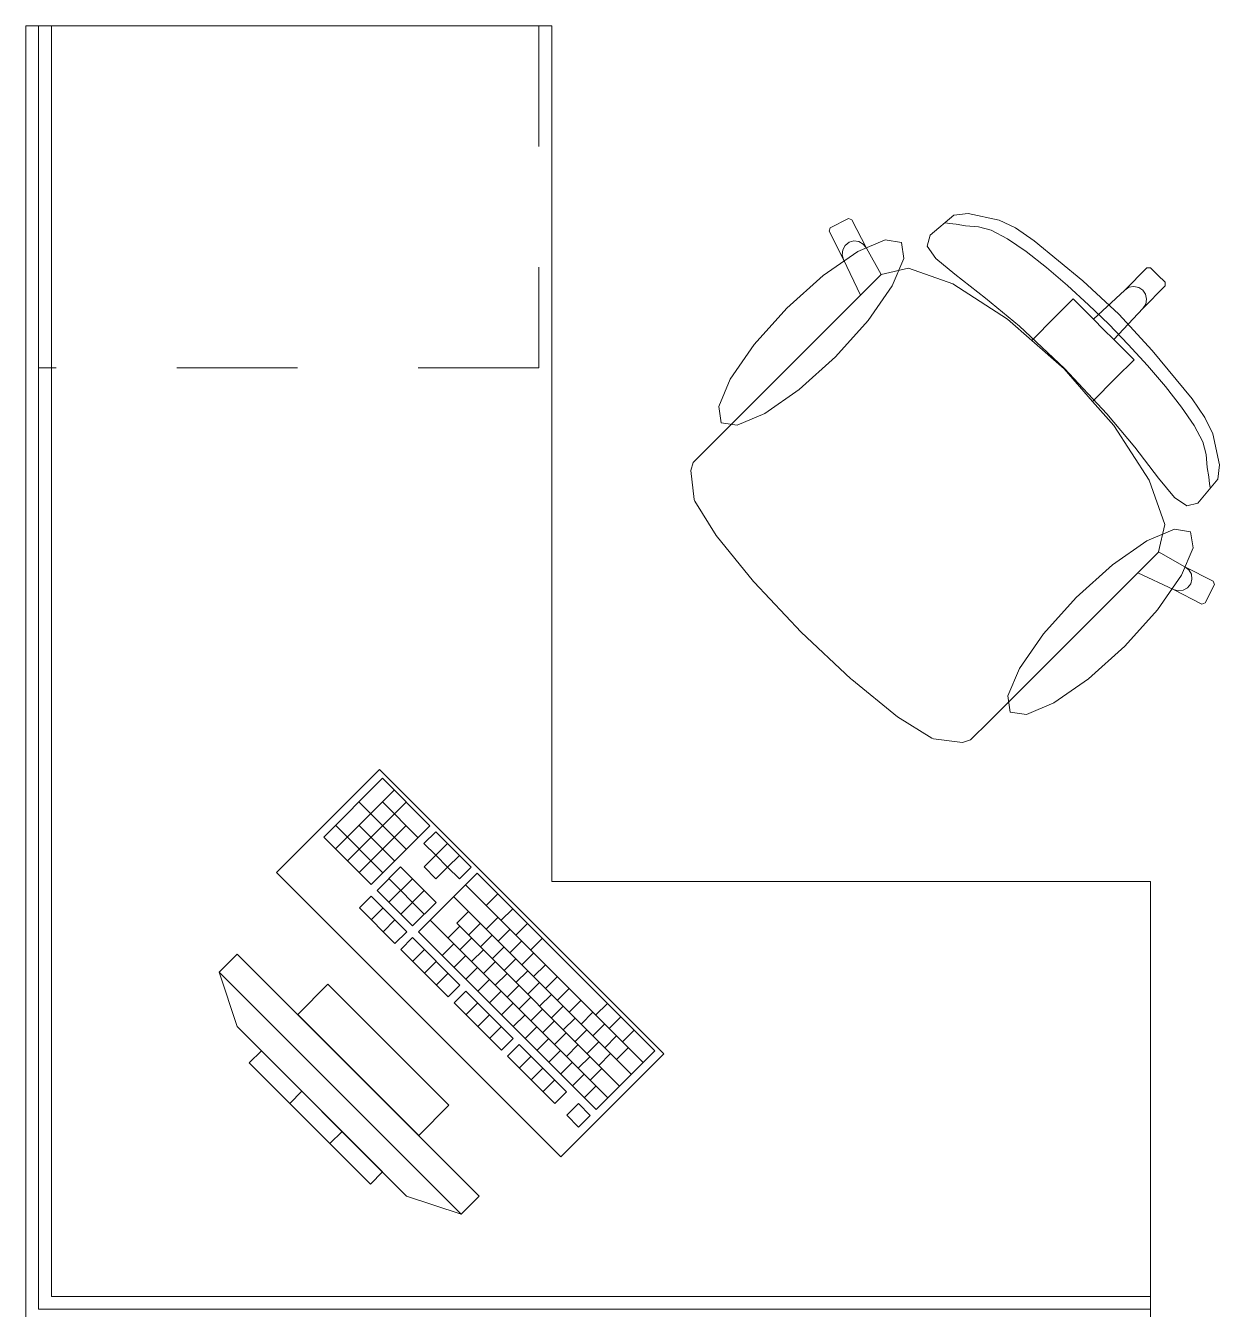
# Model space of a CAD drawing. Header units: inches. Extents: x -38 to 5698, y -33 to 92.
# Drawn here: x 103.687 to 105.083, y 35 to 36.5 of the extents above; entities that cross this region are included whole.
import ezdxf

# ---------------------------------------------------------------- set-up
doc = ezdxf.new("R2010")
doc.units = ezdxf.units.IN
doc.header["$MEASUREMENT"] = 0
doc.linetypes.add('Rayas', pattern=[0.282222, 0.141111, -0.141111])
doc.layers.add('Interior - Mobiliario', color=7, linetype='Continuous')

msp = doc.modelspace()

# ---------------------------------------------------------------- linework, layer by layer
at = {"layer": 'Interior - Mobiliario', "color": 175, "linetype": 'Continuous', "lineweight": 13}
for p, q in [((103.6872, 36.5), (103.7172, 36.5)), ((103.6872, 35.015), (103.6872, 36.5)), ((103.7172, 36.5), (103.7172, 35.015)), ((104.6276, 36.2638), (104.649, 36.2747)), ((104.649, 36.2747), (104.653, 36.2733)), ((104.653, 36.2733), (104.67, 36.2402)), ((104.7444, 36.2553), (104.7722, 36.2785)), ((104.7722, 36.2785), (104.789, 36.2804)), ((104.789, 36.2804), (104.8252, 36.2726)), ((104.8252, 36.2726), (104.8444, 36.2636)), ((104.6263, 36.2598), (104.6276, 36.2638)), ((104.6433, 36.2267), (104.6263, 36.2598)), ((104.741, 36.2424), (104.7444, 36.2553)), ((104.767, 36.2689), (104.7625, 36.2697)), ((104.775, 36.2681), (104.767, 36.2689)), ((104.7858, 36.266), (104.775, 36.2681)), ((104.8012, 36.2649), (104.7858, 36.266)), ((104.8159, 36.261), (104.8012, 36.2649)), ((104.8348, 36.251), (104.8159, 36.261)), ((104.8444, 36.2636), (104.8661, 36.2487)), ((104.6423, 36.2382), (104.6452, 36.2433)), ((104.6452, 36.2433), (104.6498, 36.2469)), ((104.6498, 36.2469), (104.6554, 36.2484)), ((104.6554, 36.2484), (104.6612, 36.2477)), ((104.6612, 36.2477), (104.6664, 36.2448)), ((104.6664, 36.2448), (104.67, 36.2402)), ((104.67, 36.2402), (104.6873, 36.2092)), ((104.751, 36.2281), (104.741, 36.2424)), ((104.8566, 36.2362), (104.8348, 36.251)), ((104.8661, 36.2487), (104.9228, 36.2019)), ((104.6417, 36.2324), (104.6423, 36.2382)), ((104.6433, 36.2267), (104.6417, 36.2324)), ((104.6629, 36.1849), (104.6433, 36.2267)), ((104.7733, 36.2095), (104.751, 36.2281)), ((104.8804, 36.2176), (104.8566, 36.2362)), ((104.6873, 36.2092), (104.7193, 36.2167)), ((104.7193, 36.2167), (104.7712, 36.1983)), ((104.9052, 36.1964), (104.8804, 36.2176)), ((104.9719, 36.1911), (104.998, 36.2172)), ((104.998, 36.2172), (105.0022, 36.2171)), ((105.0022, 36.2171), (105.0108, 36.2086)), ((104.6871, 36.2092), (104.6629, 36.1849)), ((104.6871, 36.2092), (104.6873, 36.2092)), ((104.7712, 36.1983), (104.8351, 36.157)), ((104.8094, 36.1815), (104.7733, 36.2095)), ((104.9298, 36.1739), (104.9052, 36.1964)), ((104.9228, 36.2019), (104.965, 36.1628)), ((104.9768, 36.1943), (104.9825, 36.1954)), ((104.9825, 36.1954), (104.9883, 36.1942)), ((104.9932, 36.1697), (105.0193, 36.1958)), ((105.0193, 36.2001), (105.0108, 36.2086)), ((105.0193, 36.1958), (105.0193, 36.2001)), ((104.515, 36.0371), (104.6629, 36.1849)), ((104.8488, 36.1488), (104.8094, 36.1815)), ((104.8906, 36.1596), (104.9117, 36.1807)), ((104.9117, 36.1807), (104.9354, 36.1571)), ((104.9354, 36.1571), (104.9719, 36.1911)), ((104.9719, 36.1911), (104.9768, 36.1943)), ((104.9883, 36.1942), (104.9932, 36.191)), ((104.9964, 36.1861), (104.9932, 36.191)), ((104.9976, 36.1803), (104.9964, 36.1861)), ((104.9965, 36.1746), (104.9976, 36.1803)), ((104.9532, 36.1511), (104.9298, 36.1739)), ((104.9593, 36.1332), (104.9932, 36.1697)), ((104.9932, 36.1697), (104.9965, 36.1746)), ((104.8351, 36.157), (104.8632, 36.1322)), ((104.8632, 36.1322), (104.8906, 36.1596)), ((104.9354, 36.1571), (104.9473, 36.1451)), ((104.9532, 36.1511), (104.9761, 36.1276)), ((105.0041, 36.1206), (104.965, 36.1628)), ((104.9015, 36.0993), (104.8488, 36.1488)), ((104.9593, 36.1332), (104.9473, 36.1451)), ((104.8632, 36.1322), (104.9011, 36.0989)), ((104.9829, 36.1096), (104.9593, 36.1332)), ((104.9761, 36.1276), (104.9986, 36.103)), ((105.0509, 36.0639), (105.0041, 36.1206)), ((104.9617, 36.0884), (104.9829, 36.1096)), ((104.9344, 36.061), (104.9011, 36.0989)), ((104.9015, 36.0993), (104.951, 36.0466)), ((104.9986, 36.103), (105.0198, 36.0782)), ((104.9344, 36.061), (104.9617, 36.0884)), ((105.0198, 36.0782), (105.0384, 36.0544)), ((104.9592, 36.0329), (104.9344, 36.061)), ((105.0658, 36.0422), (105.0509, 36.0639)), ((104.951, 36.0466), (104.9837, 36.0073)), ((105.0384, 36.0544), (105.0532, 36.0326)), ((104.4895, 36.0116), (104.515, 36.0371)), ((105.0005, 35.9691), (104.9592, 36.0329)), ((105.0532, 36.0326), (105.0632, 36.0137)), ((105.0748, 36.023), (105.0658, 36.0422)), ((105.0826, 35.9868), (105.0748, 36.023)), ((104.4676, 35.9896), (104.4895, 36.0116)), ((104.9837, 36.0073), (105.0116, 35.9711)), ((105.0632, 36.0137), (105.0671, 35.999)), ((104.4647, 35.9803), (104.4676, 35.9896)), ((105.0671, 35.999), (105.0682, 35.9836)), ((105.0807, 35.9701), (105.0826, 35.9868)), ((104.4687, 35.9464), (104.4647, 35.9803)), ((105.0116, 35.9711), (105.0302, 35.9488)), ((105.0575, 35.9422), (105.0807, 35.9701)), ((105.0682, 35.9836), (105.0703, 35.9728)), ((105.0703, 35.9728), (105.071, 35.9648)), ((105.0188, 35.9171), (105.0005, 35.9691)), ((105.071, 35.9648), (105.0718, 35.9603)), ((104.4696, 35.9443), (104.4687, 35.9464)), ((104.4945, 35.9042), (104.4696, 35.9443)), ((105.0302, 35.9488), (105.0446, 35.9388)), ((105.0446, 35.9388), (105.0575, 35.9422)), ((105.0114, 35.8851), (105.0188, 35.9171)), ((104.5381, 35.8506), (104.4945, 35.9042)), ((105.0113, 35.8849), (104.9871, 35.8607)), ((105.0113, 35.8849), (105.0114, 35.8851)), ((105.0424, 35.8678), (105.0114, 35.8851)), ((105.047, 35.8642), (105.0424, 35.8678)), ((105.0755, 35.8509), (105.0424, 35.8678)), ((104.5387, 35.8497), (104.5381, 35.8506)), ((104.8393, 35.7128), (104.9871, 35.8607)), ((104.9871, 35.8607), (105.0289, 35.8411)), ((105.0499, 35.8591), (105.047, 35.8642)), ((105.0491, 35.8476), (105.0506, 35.8532)), ((105.0506, 35.8532), (105.0499, 35.8591)), ((105.0768, 35.8468), (105.0755, 35.8509)), ((104.5936, 35.7914), (104.5387, 35.8497)), ((105.0289, 35.8411), (105.0345, 35.8395)), ((105.0289, 35.8411), (105.062, 35.8241)), ((105.0345, 35.8395), (105.0404, 35.8402)), ((105.0404, 35.8402), (105.0455, 35.843)), ((105.0455, 35.843), (105.0491, 35.8476)), ((105.066, 35.8254), (105.0768, 35.8468)), ((105.062, 35.8241), (105.066, 35.8254)), ((104.5936, 35.7914), (104.6519, 35.7366)), ((104.6519, 35.7366), (104.6528, 35.7359)), ((104.6528, 35.7359), (104.7064, 35.6923)), ((104.8138, 35.6873), (104.8393, 35.7128)), ((104.7064, 35.6923), (104.7465, 35.6674)), ((104.7918, 35.6654), (104.8138, 35.6873)), ((104.7465, 35.6674), (104.7486, 35.6665)), ((104.7486, 35.6665), (104.7825, 35.6625)), ((104.7825, 35.6625), (104.7918, 35.6654)), ((104.1042, 35.6205), (104.0356, 35.5519)), ((104.1595, 35.5651), (104.1042, 35.6205)), ((104.118, 35.6066), (104.0494, 35.538)), ((104.1318, 35.5928), (104.0633, 35.5242)), ((104.1321, 35.5376), (104.0767, 35.593)), ((104.1458, 35.5514), (104.1043, 35.5929)), ((104.1047, 35.5102), (104.0493, 35.5656)), ((104.1184, 35.5239), (104.0769, 35.5655)), ((104.132, 35.5652), (104.0771, 35.5104)), ((104.091, 35.4965), (104.1595, 35.5651)), ((104.0356, 35.5519), (104.091, 35.4965)), ((104.1665, 35.5581), (104.1528, 35.5444)), ((104.208, 35.5166), (104.1665, 35.5581)), ((104.1528, 35.5444), (104.1666, 35.5306)), ((104.1803, 35.5443), (104.1666, 35.5306)), ((104.1666, 35.5306), (104.1529, 35.5169)), ((104.1804, 35.5167), (104.1666, 35.5306)), ((104.1942, 35.5305), (104.1804, 35.5167)), ((104.1253, 35.517), (104.0979, 35.4896)), ((104.1669, 35.4755), (104.1253, 35.517)), ((104.2149, 35.5097), (104.1464, 35.4411)), ((104.1529, 35.5169), (104.1667, 35.503)), ((104.1667, 35.503), (104.1804, 35.5167)), ((104.1804, 35.5167), (104.1943, 35.5029)), ((104.1943, 35.5029), (104.208, 35.5166)), ((104.4226, 35.302), (104.2149, 35.5097)), ((104.1532, 35.4618), (104.1116, 35.5033)), ((104.1392, 35.5032), (104.1117, 35.4757)), ((104.4089, 35.2883), (104.2012, 35.496)), ((104.091, 35.4827), (104.0773, 35.469)), ((104.1326, 35.4412), (104.091, 35.4827)), ((104.0979, 35.4896), (104.1394, 35.448)), ((104.153, 35.4893), (104.1256, 35.4619)), ((104.1394, 35.448), (104.1669, 35.4755)), ((104.3952, 35.2745), (104.1875, 35.4823)), ((104.2392, 35.4854), (104.2255, 35.4717)), ((104.0773, 35.469), (104.1189, 35.4275)), ((104.1049, 35.4689), (104.0912, 35.4552)), ((104.2048, 35.4649), (104.1911, 35.4512)), ((104.2565, 35.4681), (104.2428, 35.4544)), ((104.1187, 35.455), (104.105, 35.4413)), ((104.3678, 35.2471), (104.1601, 35.4548)), ((104.1946, 35.4478), (104.1809, 35.4341)), ((104.3815, 35.2608), (104.1911, 35.4512)), ((104.2187, 35.4511), (104.205, 35.4374)), ((104.2393, 35.4579), (104.2256, 35.4442)), ((104.2738, 35.4508), (104.2601, 35.4371)), ((104.1189, 35.4275), (104.1326, 35.4412)), ((104.1395, 35.4343), (104.1258, 35.4205)), ((104.1949, 35.3789), (104.1395, 35.4343)), ((104.1464, 35.4411), (104.3541, 35.2334)), ((104.2084, 35.4339), (104.1947, 35.4202)), ((104.2325, 35.4373), (104.2188, 35.4235)), ((104.2531, 35.444), (104.2394, 35.4303)), ((104.267, 35.4302), (104.2533, 35.4165)), ((104.2911, 35.4335), (104.2774, 35.4198)), ((103.9345, 35.4151), (103.9133, 35.3939)), ((104.2173, 35.1323), (103.9345, 35.4151)), ((104.1258, 35.4205), (104.1812, 35.3652)), ((104.1534, 35.4204), (104.1396, 35.4067)), ((104.1878, 35.4271), (104.1741, 35.4134)), ((104.2223, 35.4201), (104.2085, 35.4064)), ((104.2464, 35.4234), (104.2326, 35.4097)), ((104.2808, 35.4163), (104.2671, 35.4026)), ((104.1672, 35.4066), (104.1535, 35.3928)), ((104.2016, 35.4133), (104.1879, 35.3996)), ((104.2361, 35.4062), (104.2224, 35.3925)), ((104.2602, 35.4096), (104.2465, 35.3958)), ((104.2947, 35.4025), (104.281, 35.3888)), ((103.9133, 35.3939), (104.1961, 35.1111)), ((103.9133, 35.3939), (103.9345, 35.3303)), ((104.1811, 35.3927), (104.1673, 35.379)), ((104.2155, 35.3994), (104.2018, 35.3857)), ((104.2293, 35.3856), (104.2156, 35.3719)), ((104.25, 35.3924), (104.2362, 35.3787)), ((104.2741, 35.3957), (104.2603, 35.382)), ((104.3085, 35.3887), (104.2948, 35.3749)), ((104.0406, 35.3798), (104.0052, 35.3444)), ((104.182, 35.2384), (104.0406, 35.3798)), ((104.1812, 35.3652), (104.1949, 35.3789)), ((104.2018, 35.3719), (104.1881, 35.3582)), ((104.2572, 35.3166), (104.2018, 35.3719)), ((104.2432, 35.3717), (104.2295, 35.358)), ((104.2638, 35.3785), (104.2501, 35.3648)), ((104.2879, 35.3819), (104.2742, 35.3681)), ((104.3224, 35.3748), (104.3087, 35.3611)), ((104.1881, 35.3582), (104.2435, 35.3028)), ((104.2157, 35.3581), (104.202, 35.3444)), ((104.257, 35.3579), (104.2433, 35.3442)), ((104.2776, 35.3647), (104.2639, 35.351)), ((104.3017, 35.368), (104.288, 35.3543)), ((104.3362, 35.361), (104.3225, 35.3472)), ((104.3673, 35.3574), (104.3535, 35.3436)), ((104.0052, 35.3444), (104.1466, 35.203)), ((104.2295, 35.3442), (104.2158, 35.3305)), ((104.2709, 35.344), (104.2571, 35.3303)), ((104.2915, 35.3508), (104.2778, 35.3371)), ((104.3156, 35.3542), (104.3019, 35.3405)), ((104.3294, 35.3403), (104.3157, 35.3266)), ((104.3501, 35.3471), (104.3364, 35.3334)), ((104.3828, 35.3418), (104.3691, 35.3281)), ((104.1325, 35.1323), (103.9345, 35.3303)), ((104.2434, 35.3304), (104.2297, 35.3167)), ((104.2847, 35.3302), (104.271, 35.3165)), ((104.3053, 35.337), (104.2916, 35.3233)), ((104.3433, 35.3265), (104.3296, 35.3128)), ((104.3639, 35.3333), (104.3502, 35.3195)), ((104.3984, 35.3262), (104.3847, 35.3125)), ((104.2435, 35.3028), (104.2572, 35.3166)), ((104.2986, 35.3164), (104.2848, 35.3026)), ((104.3192, 35.3231), (104.3055, 35.3094)), ((104.3571, 35.3126), (104.3434, 35.2989)), ((104.3778, 35.3194), (104.3641, 35.3057)), ((103.9628, 35.302), (103.9486, 35.2879)), ((104.1042, 35.1606), (103.9628, 35.302)), ((104.2641, 35.3096), (104.2504, 35.2959)), ((104.2504, 35.2959), (104.3058, 35.2405)), ((104.3195, 35.2542), (104.2641, 35.3096)), ((104.278, 35.2958), (104.2643, 35.2821)), ((104.3124, 35.3025), (104.2987, 35.2888)), ((104.333, 35.3093), (104.3193, 35.2956)), ((104.3469, 35.2954), (104.3332, 35.2817)), ((104.3541, 35.2334), (104.4226, 35.302)), ((104.371, 35.2988), (104.3573, 35.2851)), ((104.3916, 35.3056), (104.3779, 35.2919)), ((103.9486, 35.2879), (104.0901, 35.1464)), ((104.2918, 35.2819), (104.2781, 35.2682)), ((104.3263, 35.2887), (104.3125, 35.2749)), ((104.3607, 35.2816), (104.347, 35.2679)), ((104.3057, 35.2681), (104.292, 35.2544)), ((104.3401, 35.2748), (104.3264, 35.2611)), ((104.0099, 35.2549), (103.9958, 35.2407)), ((104.3058, 35.2405), (104.3195, 35.2542)), ((104.3539, 35.261), (104.3402, 35.2472)), ((104.1466, 35.203), (104.182, 35.2384)), ((104.3334, 35.2404), (104.3197, 35.2267)), ((104.3472, 35.2265), (104.3334, 35.2404)), ((104.3197, 35.2267), (104.3335, 35.2128)), ((104.3335, 35.2128), (104.3472, 35.2265)), ((104.0571, 35.2077), (104.0429, 35.1936)), ((104.0901, 35.1464), (104.1042, 35.1606)), ((104.1961, 35.1111), (104.1325, 35.1323)), ((104.1961, 35.1111), (104.2173, 35.1323)), ((103.6872, 34.985), (103.6872, 35.015)), ((103.7172, 35.015), (105.0022, 35.015)), ((105.0022, 35.015), (105.0022, 34.985))]:
    msp.add_line(p, q, dxfattribs=at)
at = {"layer": 'Interior - Mobiliario', "color": 175, "linetype": 'Rayas', "lineweight": 13}
for p, q in [((104.2872, 36.5), (104.2872, 36.1)), ((104.2872, 36.1), (103.7022, 36.1))]:
    msp.add_line(p, q, dxfattribs=at)
at = {"layer": 'Interior - Mobiliario', "color": 175, "linetype": 'Continuous', "lineweight": 13, "flags": 128}
for points in [[(103.7022, 35), (103.7022, 36.5), (104.3022, 36.5), (104.3022, 35.5), (105.0022, 35.5), (105.0022, 35)], [(104.5771, 36.1698), (104.6196, 36.208), (104.6599, 36.236), (104.692, 36.2496), (104.7109, 36.2467), (104.7138, 36.2278), (104.7002, 36.1958), (104.6722, 36.1554), (104.634, 36.1129), (104.5915, 36.0748), (104.5512, 36.0468), (104.5191, 36.0331), (104.5002, 36.036), (104.4973, 36.0549), (104.5109, 36.087), (104.5389, 36.1274)], [(104.972, 35.7749), (105.0102, 35.8174), (105.0382, 35.8578), (105.0518, 35.8898), (105.0489, 35.9087), (105.03, 35.9116), (104.9979, 35.898), (104.9576, 35.87), (104.9151, 35.8318), (104.8769, 35.7894), (104.8489, 35.749), (104.8353, 35.7169), (104.8382, 35.698), (104.8571, 35.6951), (104.8892, 35.7087), (104.9295, 35.7368)], [(104.3128, 35.1783), (104.433, 35.2985), (104.1007, 35.6308), (103.9805, 35.5106)]]:
    msp.add_lwpolyline(points, close=True, dxfattribs=at)

doc.saveas('drawing.dxf')
